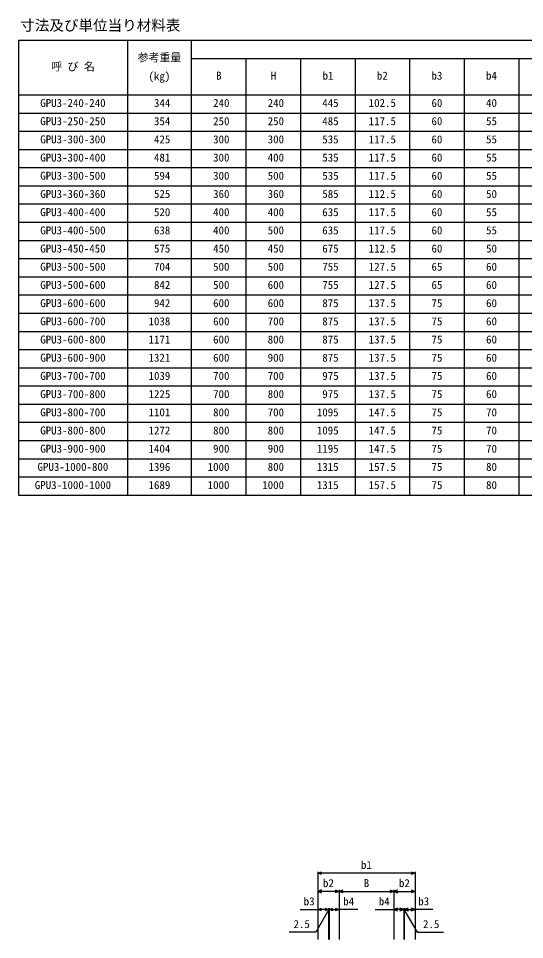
# Model space of a CAD drawing. Units: millimetres, scale not verified. Extents: x -33600 to 33600, y -11880 to 11880.
# Drawn here: x -29462 to -26680, y 1030 to 6092 of the extents above; entities that cross this region are included whole.
import ezdxf
from ezdxf.enums import TextEntityAlignment as Align

# ---------------------------------------------------------------- set-up
doc = ezdxf.new("R2010")
doc.units = ezdxf.units.MM
doc.header["$LTSCALE"] = 40
for name, color, linetype, lineweight in [('0-0_DIM', 7, 'Continuous', 25), ('0-3_HYO', 3, 'Continuous', 25), ('0-4_HYO2', 4, 'Continuous', 25), ('0-6_TXT', 7, 'Continuous', 25)]:
    doc.layers.add(name, color=color, linetype=linetype, lineweight=lineweight)
doc.styles.add('ＭＳ ゴシック', font='')
doc.styles.get('ＭＳ ゴシック').set_extended_font_data('MS Gothic')

msp = doc.modelspace()

# ---------------------------------------------------------------- linework, layer by layer
at = {"layer": '0-0_DIM'}
for p, q in [((-27816.9, 1402.3), (-27816.9, 1029.8)), ((-27281.9, 1394.8), (-27816.9, 1394.8)), ((-27281.9, 1402.3), (-27281.9, 1029.8)), ((-27699.4, 1294.8), (-27816.9, 1294.8)), ((-27699.4, 1302.3), (-27699.4, 1029.8)), ((-27699.4, 1294.8), (-27399.4, 1294.8)), ((-27399.4, 1302.3), (-27399.4, 1029.8)), ((-27399.4, 1294.8), (-27281.9, 1294.8)), ((-27913.78, 1194.8), (-27816.9, 1194.8)), ((-27756.9, 1194.8), (-27816.9, 1194.8)), ((-27757.13, 1202.3), (-27757.13, 1029.8)), ((-27754.4, 1202.3), (-27754.4, 1029.8)), ((-27597.52, 1194.8), (-27699.4, 1194.8)), ((-27501.28, 1194.8), (-27399.4, 1194.8)), ((-27344.4, 1202.3), (-27344.4, 1029.8)), ((-27341.9, 1194.8), (-27281.9, 1194.8)), ((-27341.66, 1202.3), (-27341.66, 1029.8)), ((-27185.02, 1194.8), (-27281.9, 1194.8))]:
    msp.add_line(p, q, dxfattribs=at)
for points in [[(-27795.75, 1387.1), (-27816.9, 1394.8), (-27795.75, 1402.49)], [(-27303.04, 1402.49), (-27281.9, 1394.8), (-27303.04, 1387.1)], [(-27795.75, 1302.49), (-27816.9, 1294.8), (-27795.75, 1287.1)], [(-27720.54, 1302.49), (-27699.4, 1294.8), (-27720.54, 1287.1)], [(-27678.25, 1287.1), (-27699.4, 1294.8), (-27678.25, 1302.49)], [(-27420.54, 1302.49), (-27399.4, 1294.8), (-27420.54, 1287.1)], [(-27378.25, 1302.49), (-27399.4, 1294.8), (-27378.25, 1287.1)], [(-27303.04, 1302.49), (-27281.9, 1294.8), (-27303.04, 1287.1)], [(-27755.65, 1194.8), (-27827.82, 1069.79), (-27973.61, 1069.79)], [(-27795.75, 1187.1), (-27816.9, 1194.8), (-27795.75, 1202.49)], [(-27778.28, 1202.49), (-27757.13, 1194.8), (-27778.28, 1187.1)], [(-27756.9, 1194.8), (-27754.4, 1194.8), (-27699.4, 1194.8)], [(-27733.25, 1187.1), (-27754.4, 1194.8), (-27733.25, 1202.49)], [(-27720.54, 1202.49), (-27699.4, 1194.8), (-27720.54, 1187.1)], [(-27378.25, 1202.49), (-27399.4, 1194.8), (-27378.25, 1187.1)], [(-27341.9, 1194.8), (-27344.4, 1194.8), (-27399.4, 1194.8)], [(-27365.54, 1187.1), (-27344.4, 1194.8), (-27365.54, 1202.49)], [(-27343.15, 1194.8), (-27270.97, 1069.79), (-27125.18, 1069.79)], [(-27320.52, 1202.49), (-27341.66, 1194.8), (-27320.52, 1187.1)], [(-27303.04, 1187.1), (-27281.9, 1194.8), (-27303.04, 1202.49)]]:
    msp.add_lwpolyline(points, dxfattribs=at)
at = {"layer": '0-3_HYO'}
for p, q in [((-29462, 5972.6), (-29462, 3472.6)), ((-29462, 5972.6), (-23261.99, 5972.6)), ((-28862, 5972.6), (-28862, 3472.6)), ((-28512, 5972.6), (-28512, 3472.6)), ((-28512, 5872.6), (-23261.99, 5872.6)), ((-28212, 5872.6), (-28212, 3472.6)), ((-27912, 5872.6), (-27912, 3472.6)), ((-27612, 5872.6), (-27612, 3472.6)), ((-27312, 5872.6), (-27312, 3472.6)), ((-27012, 5872.6), (-27012, 3472.6)), ((-26711.99, 5872.6), (-26711.99, 3472.6)), ((-29462, 5672.6), (-23261.99, 5672.6)), ((-29462, 3472.6), (-23261.99, 3472.6))]:
    msp.add_line(p, q, dxfattribs=at)
at = {"layer": '0-4_HYO2'}
for p, q in [((-29462, 5572.6), (-24311.99, 5572.6)), ((-29462, 5472.6), (-24311.99, 5472.6)), ((-29462, 5372.6), (-24311.99, 5372.6)), ((-29462, 5272.6), (-24311.99, 5272.6)), ((-29462, 5172.6), (-24311.99, 5172.6)), ((-29462, 5072.6), (-24311.99, 5072.6)), ((-29462, 4972.6), (-24311.99, 4972.6)), ((-29462, 4872.6), (-24311.99, 4872.6)), ((-29462, 4772.6), (-24311.99, 4772.6)), ((-29462, 4672.6), (-24311.99, 4672.6)), ((-29462, 4572.6), (-24311.99, 4572.6)), ((-29462, 4472.6), (-24311.99, 4472.6)), ((-29462, 4372.6), (-24311.99, 4372.6)), ((-29462, 4272.6), (-24311.99, 4272.6)), ((-29462, 4172.6), (-24311.99, 4172.6)), ((-29462, 4072.6), (-24311.99, 4072.6)), ((-29462, 3972.6), (-24311.99, 3972.6)), ((-29462, 3872.6), (-24311.99, 3872.6)), ((-29462, 3772.6), (-24311.99, 3772.6)), ((-29462, 3672.6), (-24311.99, 3672.6)), ((-29462, 3572.6), (-24311.99, 3572.6))]:
    msp.add_line(p, q, dxfattribs=at)

# ---------------------------------------------------------------- texts
at = {"layer": '0-0_DIM', "style": 'ＭＳ ゴシック'}
for s, p in [('b1', (-27579.4, 1404.8)), ('b2', (-27788.15, 1304.8)), ('B', (-27564.4, 1304.8)), ('b2', (-27370.65, 1304.8)), ('b3', (-27894.24, 1204.8)), ('b4', (-27677.05, 1204.8)), ('b4', (-27481.74, 1204.8)), ('b3', (-27264.55, 1204.8)), ('2.5', (-27950.15, 1079.79)), ('2.5', (-27238.64, 1079.79))]:
    msp.add_text(s, height=43.99, dxfattribs=at).set_placement(p, align=Align.BOTTOM_LEFT)
at = {"layer": '0-6_TXT', "style": 'ＭＳ ゴシック'}
for s, height, p in [('寸法及び単位当り材料表', 58.65, (-29452, 6007.6)), ('参考重量', 43.99, (-28807, 5842.6)), ('呼 び 名', 43.99, (-29282, 5792.6)), ('(kg)', 43.99, (-28747, 5739.83)), ('B', 43.99, (-28375.2, 5742.6)), ('H', 43.99, (-28075.2, 5742.6)), ('b1', 43.99, (-27790.2, 5742.6)), ('b2', 43.99, (-27492, 5742.6)), ('b3', 43.99, (-27192, 5742.6)), ('b4', 43.99, (-26892, 5742.6)), ('GPU3-240-240', 43.99, (-29342, 5592.6)), (' 344', 43.99, (-28747, 5592.6)), (' 240', 43.99, (-28422, 5592.6)), (' 240', 43.99, (-28122, 5592.6)), (' 445', 43.99, (-27822, 5592.6)), ('102.5', 43.99, (-27537, 5592.6)), ('60', 43.99, (-27192, 5592.6)), ('40', 43.99, (-26891.99, 5592.6)), ('GPU3-250-250', 43.99, (-29342, 5492.6)), (' 354', 43.99, (-28747, 5492.6)), (' 250', 43.99, (-28422, 5492.6)), (' 250', 43.99, (-28122, 5492.6)), (' 485', 43.99, (-27822, 5492.6)), ('117.5', 43.99, (-27537, 5492.6)), ('60', 43.99, (-27192, 5492.6)), ('55', 43.99, (-26891.99, 5492.6)), ('GPU3-300-300', 43.99, (-29342, 5392.6)), (' 425', 43.99, (-28747, 5392.6)), (' 300', 43.99, (-28422, 5392.6)), (' 300', 43.99, (-28122, 5392.6)), (' 535', 43.99, (-27822, 5392.6)), ('117.5', 43.99, (-27537, 5392.6)), ('60', 43.99, (-27192, 5392.6)), ('55', 43.99, (-26891.99, 5392.6)), ('GPU3-300-400', 43.99, (-29342, 5292.6)), (' 481', 43.99, (-28747, 5292.6)), (' 300', 43.99, (-28422, 5292.6)), (' 400', 43.99, (-28122, 5292.6)), (' 535', 43.99, (-27822, 5292.6)), ('117.5', 43.99, (-27537, 5292.6)), ('60', 43.99, (-27192, 5292.6)), ('55', 43.99, (-26891.99, 5292.6)), ('GPU3-300-500', 43.99, (-29342, 5192.6)), (' 594', 43.99, (-28747, 5192.6)), (' 300', 43.99, (-28422, 5192.6)), (' 500', 43.99, (-28122, 5192.6)), (' 535', 43.99, (-27822, 5192.6)), ('117.5', 43.99, (-27537, 5192.6)), ('60', 43.99, (-27192, 5192.6)), ('55', 43.99, (-26891.99, 5192.6)), ('GPU3-360-360', 43.99, (-29342, 5092.6)), (' 525', 43.99, (-28747, 5092.6)), (' 360', 43.99, (-28422, 5092.6)), (' 360', 43.99, (-28122, 5092.6)), (' 585', 43.99, (-27822, 5092.6)), ('112.5', 43.99, (-27537, 5092.6)), ('60', 43.99, (-27192, 5092.6)), ('50', 43.99, (-26891.99, 5092.6)), ('GPU3-400-400', 43.99, (-29342, 4992.6)), (' 520', 43.99, (-28747, 4992.6)), (' 400', 43.99, (-28422, 4992.6)), (' 400', 43.99, (-28122, 4992.6)), (' 635', 43.99, (-27822, 4992.6)), ('117.5', 43.99, (-27537, 4992.6)), ('60', 43.99, (-27192, 4992.6)), ('55', 43.99, (-26891.99, 4992.6)), ('GPU3-400-500', 43.99, (-29342, 4892.6)), (' 638', 43.99, (-28747, 4892.6)), (' 400', 43.99, (-28422, 4892.6)), (' 500', 43.99, (-28122, 4892.6)), (' 635', 43.99, (-27822, 4892.6)), ('117.5', 43.99, (-27537, 4892.6)), ('60', 43.99, (-27192, 4892.6)), ('55', 43.99, (-26891.99, 4892.6)), ('GPU3-450-450', 43.99, (-29342, 4792.6)), (' 575', 43.99, (-28747, 4792.6)), (' 450', 43.99, (-28422, 4792.6)), (' 450', 43.99, (-28122, 4792.6)), (' 675', 43.99, (-27822, 4792.6)), ('112.5', 43.99, (-27537, 4792.6)), ('60', 43.99, (-27192, 4792.6)), ('50', 43.99, (-26891.99, 4792.6)), ('GPU3-500-500', 43.99, (-29342, 4692.6)), (' 704', 43.99, (-28747, 4692.6)), (' 500', 43.99, (-28422, 4692.6)), (' 500', 43.99, (-28122, 4692.6)), (' 755', 43.99, (-27822, 4692.6)), ('127.5', 43.99, (-27537, 4692.6)), ('65', 43.99, (-27192, 4692.6)), ('60', 43.99, (-26891.99, 4692.6)), ('GPU3-500-600', 43.99, (-29342, 4592.6)), (' 842', 43.99, (-28747, 4592.6)), (' 500', 43.99, (-28422, 4592.6)), (' 600', 43.99, (-28122, 4592.6)), (' 755', 43.99, (-27822, 4592.6)), ('127.5', 43.99, (-27537, 4592.6)), ('65', 43.99, (-27192, 4592.6)), ('60', 43.99, (-26891.99, 4592.6)), ('GPU3-600-600', 43.99, (-29342, 4492.6)), (' 942', 43.99, (-28747, 4492.6)), (' 600', 43.99, (-28422, 4492.6)), (' 600', 43.99, (-28122, 4492.6)), (' 875', 43.99, (-27822, 4492.6)), ('137.5', 43.99, (-27537, 4492.6)), ('75', 43.99, (-27192, 4492.6)), ('60', 43.99, (-26891.99, 4492.6)), ('GPU3-600-700', 43.99, (-29342, 4392.6)), ('1038', 43.99, (-28747, 4392.6)), (' 600', 43.99, (-28422, 4392.6)), (' 700', 43.99, (-28122, 4392.6)), (' 875', 43.99, (-27822, 4392.6)), ('137.5', 43.99, (-27537, 4392.6)), ('75', 43.99, (-27192, 4392.6)), ('60', 43.99, (-26891.99, 4392.6)), ('GPU3-600-800', 43.99, (-29342, 4292.6)), ('1171', 43.99, (-28747, 4292.6)), (' 600', 43.99, (-28422, 4292.6)), (' 800', 43.99, (-28122, 4292.6)), (' 875', 43.99, (-27822, 4292.6)), ('137.5', 43.99, (-27537, 4292.6)), ('75', 43.99, (-27192, 4292.6)), ('60', 43.99, (-26891.99, 4292.6)), ('GPU3-600-900', 43.99, (-29342, 4192.6)), ('1321', 43.99, (-28747, 4192.6)), (' 600', 43.99, (-28422, 4192.6)), (' 900', 43.99, (-28122, 4192.6)), (' 875', 43.99, (-27822, 4192.6)), ('137.5', 43.99, (-27537, 4192.6)), ('75', 43.99, (-27192, 4192.6)), ('60', 43.99, (-26891.99, 4192.6)), ('GPU3-700-700', 43.99, (-29342, 4092.6)), ('1039', 43.99, (-28747, 4092.6)), (' 700', 43.99, (-28422, 4092.6)), (' 700', 43.99, (-28122, 4092.6)), (' 975', 43.99, (-27822, 4092.6)), ('137.5', 43.99, (-27537, 4092.6)), ('75', 43.99, (-27192, 4092.6)), ('60', 43.99, (-26891.99, 4092.6)), ('GPU3-700-800', 43.99, (-29342, 3992.6)), ('1225', 43.99, (-28747, 3992.6)), (' 700', 43.99, (-28422, 3992.6)), (' 800', 43.99, (-28122, 3992.6)), (' 975', 43.99, (-27822, 3992.6)), ('137.5', 43.99, (-27537, 3992.6)), ('75', 43.99, (-27192, 3992.6)), ('60', 43.99, (-26891.99, 3992.6)), ('GPU3-800-700', 43.99, (-29342, 3892.6)), ('1101', 43.99, (-28747, 3892.6)), (' 800', 43.99, (-28422, 3892.6)), (' 700', 43.99, (-28122, 3892.6)), ('1095', 43.99, (-27822, 3892.6)), ('70', 43.99, (-26891.99, 3892.6)), ('147.5', 43.99, (-27537, 3892.6)), ('75', 43.99, (-27192, 3892.6)), ('GPU3-800-800', 43.99, (-29342, 3792.6)), ('1272', 43.99, (-28747, 3792.6)), (' 800', 43.99, (-28422, 3792.6)), (' 800', 43.99, (-28122, 3792.6)), ('1095', 43.99, (-27822, 3792.6)), ('147.5', 43.99, (-27537, 3792.6)), ('75', 43.99, (-27192, 3792.6)), ('70', 43.99, (-26891.99, 3792.6)), ('GPU3-900-900', 43.99, (-29342, 3692.6)), ('1404', 43.99, (-28747, 3692.6)), (' 900', 43.99, (-28422, 3692.6)), (' 900', 43.99, (-28122, 3692.6)), ('1195', 43.99, (-27822, 3692.6)), ('147.5', 43.99, (-27537, 3692.6)), ('75', 43.99, (-27192, 3692.6)), ('70', 43.99, (-26891.99, 3692.6)), ('GPU3-1000-800', 43.99, (-29357, 3592.6)), ('1396', 43.99, (-28747, 3592.6)), ('1000', 43.99, (-28422, 3592.6)), (' 800', 43.99, (-28122, 3592.6)), ('1315', 43.99, (-27822, 3592.6)), ('157.5', 43.99, (-27537, 3592.6)), ('75', 43.99, (-27192, 3592.6)), ('80', 43.99, (-26891.99, 3592.6)), ('GPU3-1000-1000', 43.99, (-29372, 3492.6)), ('1689', 43.99, (-28747, 3492.6)), ('1000', 43.99, (-28422, 3492.6)), ('1000', 43.99, (-28122, 3492.6)), ('1315', 43.99, (-27822, 3492.6)), ('157.5', 43.99, (-27537, 3492.6)), ('75', 43.99, (-27192, 3492.6)), ('80', 43.99, (-26891.99, 3492.6))]:
    msp.add_text(s, height=height, dxfattribs=at).set_placement(p, align=Align.BOTTOM_LEFT)

doc.saveas('drawing.dxf')
